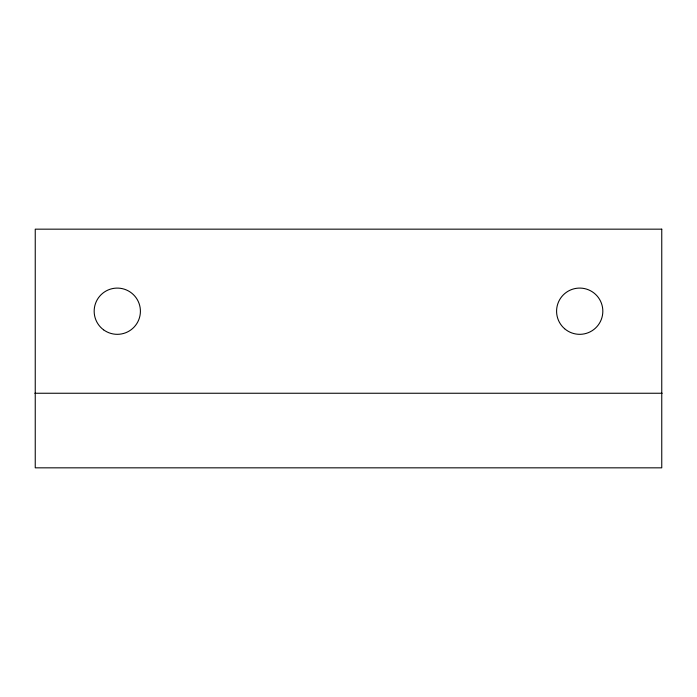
<?xml version="1.0" encoding="UTF-8"?>
<svg xmlns="http://www.w3.org/2000/svg" width="697" height="697" viewBox="0 0 697 697"><rect width="100%" height="100%" fill="white"/><g stroke="black" fill="none" stroke-linecap="round" stroke-linejoin="round"><path stroke-width="1.05" d="M34.85 393.247L662.15 393.247M661.758 229.165L35.242 229.165L35.242 467.835L661.758 467.835L661.758 229.165M103.565 329.82A23.123 23.123 0 0 0 140.263 313.789A23.123 23.123 0 0 0 108.035 290.022A23.123 23.123 0 0 0 103.565 329.82M564.622 328.731A23.123 23.123 0 0 0 602.426 315.514A23.123 23.123 0 0 0 572.08 289.377A23.123 23.123 0 0 0 564.622 328.731"/></g></svg>
